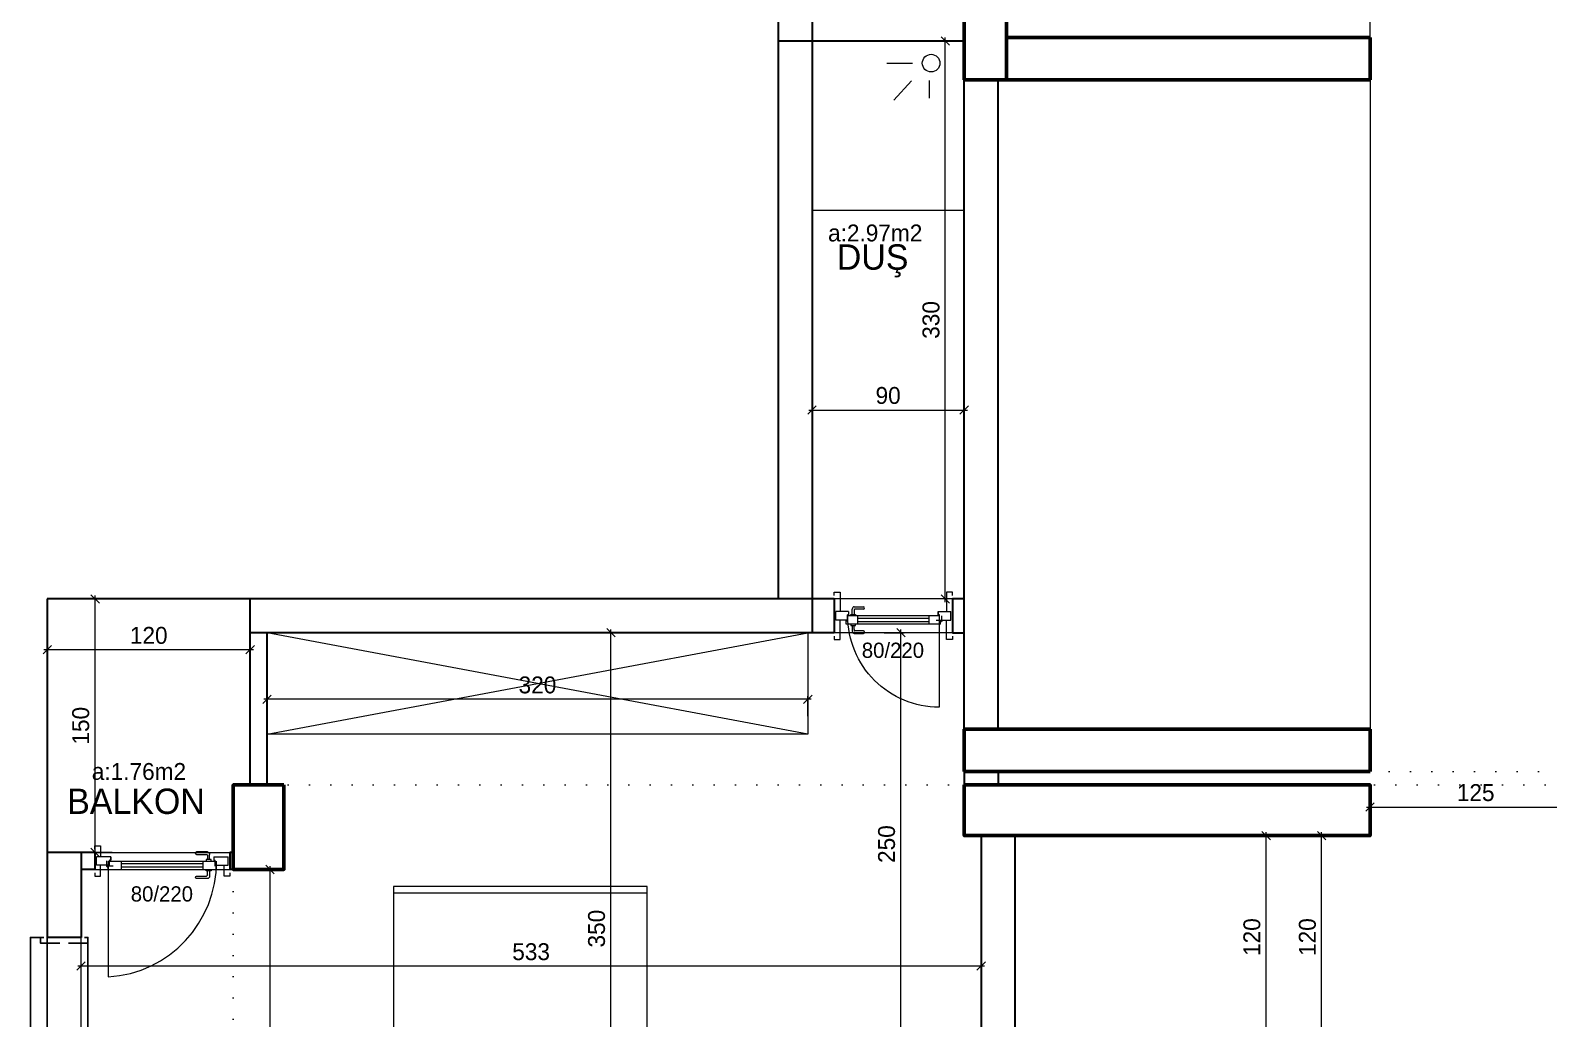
# Model space of a CAD drawing. Header units: centimetres. Extents: x 562865 to 1310255, y -148070 to 32737.
# Drawn here: x 591676 to 592574, y -17188 to -16604 of the extents above; entities that cross this region are included whole.
import ezdxf
from ezdxf.enums import TextEntityAlignment as Align

# ---------------------------------------------------------------- set-up
doc = ezdxf.new("R2010")
doc.units = ezdxf.units.CM
doc.header["$LTSCALE"] = 2.5
doc.linetypes.add('DOT', pattern=[0.25, 0, -0.25])
doc.layers.get('0').update_dxf_attribs({"color": 86})
for name, color, linetype, lineweight in [('ADAKENARI', 18, 'Continuous', 5), ('DUVAR', 4, 'Continuous', 30), ('duvar-kesim', 7, 'Continuous', 0), ('iç ölçü', 106, 'Continuous', 18), ('kapi', 9, 'Continuous', 0), ('kolon', 1, 'Continuous', 53)]:
    doc.layers.add(name, color=color, linetype=linetype, lineweight=lineweight)
for name, color, linetype in [('alan', 7, 'Continuous'), ('kapi-yazi', 7, 'Continuous'), ('mahal', 7, 'Continuous'), ('pencere', 7, 'Continuous')]:
    doc.layers.add(name, color=color, linetype=linetype)
doc.styles.add('PINAR', font='comic.ttf')
doc.dimstyles.new('TEMİZ ÖLÇÜ', dxfattribs={"dimtxt": 10, "dimasz": 5, "dimexe": 1.8, "dimexo": 0.625, "dimgap": 3, "dimtad": 1, "dimdec": 0, "dimrnd": 0.5, "dimzin": 1, "dimdsep": 46, "dimtxsty": 'PINAR', "dimblk": 'OBLIQUE', "dimcen": 0.9, "dimdle": 2, "dimclrd": 256, "dimclre": 256, "dimclrt": 7, "dimadec": 0, "dimazin": 0, "dimtfac": 1, "dimtdec": 0, "dimtofl": 0, "dimtmove": 2, "dimatfit": 2, "dimfxl": 10, "dimfxlon": 1, "dimlwd": -1, "dimlwe": -1, "dimarcsym": 0})

# ---------------------------------------------------------------- blocks, each defined once
blk = doc.blocks.new('_Oblique')
at = {"color": 0, "linetype": 'ByBlock', "lineweight": -2}
blk.add_line((-0.5, -0.5), (0.5, 0.5), dxfattribs=at)
blk = doc.blocks.new('*D708')
at = {"layer": 'Defpoints', "color": 0}
for p in [(592440.02, -17079.97), (592447.78, -17079.97), (592447.78, -17199.97)]:
    blk.add_point(p, dxfattribs=at)
at = {"layer": 'iç ölçü'}
for p, q in [((592440.02, -17201.97), (592440.02, -17077.97)), ((592447.16, -17079.97), (592438.22, -17079.97)), ((592447.16, -17199.97), (592438.22, -17199.97))]:
    blk.add_line(p, q, dxfattribs=at)
at = {"layer": 'iç ölçü', "linetype": 'ByBlock', "xscale": 5, "yscale": 5, "zscale": 5}
for p, rotation in [((592440.02, -17079.97), 90), ((592440.02, -17199.97), 270)]:
    blk.add_blockref('_Oblique', p, dxfattribs=dict(at, rotation=rotation))
at = {"layer": 'iç ölçü', "color": 7, "insert": (592431.61, -17139.97), "char_height": 10, "attachment_point": 5, "rotation": 90, "style": 'PINAR'}
blk.add_mtext('120', dxfattribs=at)
blk = doc.blocks.new('*D709')
at = {"layer": 'Defpoints', "color": 0}
for p in [(592468.61, -17064.97), (592593.61, -17063.07), (592593.61, -17064.97)]:
    blk.add_point(p, dxfattribs=at)
at = {"layer": 'iç ölçü'}
for p, q in [((592468.61, -17064.34), (592468.61, -17061.27)), ((592593.61, -17064.34), (592593.61, -17061.27)), ((592466.61, -17063.07), (592595.61, -17063.07))]:
    blk.add_line(p, q, dxfattribs=at)
at = {"layer": 'iç ölçü', "linetype": 'ByBlock', "xscale": 5, "yscale": 5, "zscale": 5, "rotation": 180}
blk.add_blockref('_Oblique', (592468.61, -17063.07), dxfattribs=at)
at = {"layer": 'iç ölçü', "linetype": 'ByBlock', "xscale": 5, "yscale": 5, "zscale": 5}
blk.add_blockref('_Oblique', (592593.61, -17063.07), dxfattribs=at)
at = {"layer": 'iç ölçü', "color": 7, "insert": (592531.11, -17054.59), "char_height": 10, "attachment_point": 5, "style": 'PINAR'}
blk.add_mtext('125', dxfattribs=at)
blk = doc.blocks.new('*D710')
at = {"layer": 'Defpoints', "color": 0}
for p in [(592019.67, -16959.97), (592037.03, -16959.97), (592057.03, -17309.97)]:
    blk.add_point(p, dxfattribs=at)
at = {"layer": 'iç ölçü'}
for p, q in [((592029.67, -16959.97), (592017.87, -16959.97)), ((592019.67, -17311.97), (592019.67, -16957.97)), ((592029.67, -17309.97), (592017.87, -17309.97))]:
    blk.add_line(p, q, dxfattribs=at)
at = {"layer": 'iç ölçü', "linetype": 'ByBlock', "xscale": 5, "yscale": 5, "zscale": 5}
for p, rotation in [((592019.67, -16959.97), 90), ((592019.67, -17309.97), 270)]:
    blk.add_blockref('_Oblique', p, dxfattribs=dict(at, rotation=rotation))
at = {"layer": 'iç ölçü', "color": 7, "insert": (592011.2, -17134.97), "char_height": 10, "attachment_point": 5, "rotation": 90, "style": 'PINAR'}
blk.add_mtext('350', dxfattribs=at)
blk = doc.blocks.new('*D711')
at = {"layer": 'Defpoints', "color": 0}
for p in [(591706.28, -17157.1), (592238.61, -17171.99), (591706.28, -17181.99)]:
    blk.add_point(p, dxfattribs=at)
at = {"layer": 'iç ölçü'}
for p, q in [((592240.61, -17157.1), (591704.28, -17157.1)), ((591706.28, -17167.1), (591706.28, -17155.3)), ((592238.61, -17167.1), (592238.61, -17155.3))]:
    blk.add_line(p, q, dxfattribs=at)
at = {"layer": 'iç ölçü', "linetype": 'ByBlock', "xscale": 5, "yscale": 5, "zscale": 5, "rotation": 180}
blk.add_blockref('_Oblique', (591706.28, -17157.1), dxfattribs=at)
at = {"layer": 'iç ölçü', "linetype": 'ByBlock', "xscale": 5, "yscale": 5, "zscale": 5}
blk.add_blockref('_Oblique', (592238.61, -17157.1), dxfattribs=at)
at = {"layer": 'iç ölçü', "color": 7, "insert": (591972.45, -17148.67), "char_height": 10, "attachment_point": 5, "style": 'PINAR'}
blk.add_mtext('533', dxfattribs=at)
blk = doc.blocks.new('*D727')
at = {"layer": 'Defpoints', "color": 0}
for p in [(592136.11, -16959.97), (592191.2, -16959.97), (592156.11, -17209.97)]:
    blk.add_point(p, dxfattribs=at)
at = {"layer": 'iç ölçü'}
for p, q in [((592181.2, -16959.97), (592193, -16959.97)), ((592191.2, -17211.97), (592191.2, -16957.97)), ((592181.2, -17209.97), (592193, -17209.97))]:
    blk.add_line(p, q, dxfattribs=at)
at = {"layer": 'iç ölçü', "linetype": 'ByBlock', "xscale": 5, "yscale": 5, "zscale": 5}
for p, rotation in [((592191.2, -16959.97), 90), ((592191.2, -17209.97), 270)]:
    blk.add_blockref('_Oblique', p, dxfattribs=dict(at, rotation=rotation))
at = {"layer": 'iç ölçü', "color": 7, "insert": (592182.73, -17084.97), "char_height": 10, "attachment_point": 5, "rotation": 90, "style": 'PINAR'}
blk.add_mtext('250', dxfattribs=at)
blk = doc.blocks.new('*D728')
at = {"layer": 'Defpoints', "color": 0}
for p in [(591686.28, -16970), (591686.28, -17016.01), (591806.28, -17016.01)]:
    blk.add_point(p, dxfattribs=at)
at = {"layer": 'iç ölçü'}
for p, q in [((591808.28, -16970), (591684.28, -16970)), ((591686.28, -16980), (591686.28, -16968.2)), ((591806.28, -16980), (591806.28, -16968.2))]:
    blk.add_line(p, q, dxfattribs=at)
at = {"layer": 'iç ölçü', "linetype": 'ByBlock', "xscale": 5, "yscale": 5, "zscale": 5, "rotation": 180}
blk.add_blockref('_Oblique', (591686.28, -16970), dxfattribs=at)
at = {"layer": 'iç ölçü', "linetype": 'ByBlock', "xscale": 5, "yscale": 5, "zscale": 5}
blk.add_blockref('_Oblique', (591806.28, -16970), dxfattribs=at)
at = {"layer": 'iç ölçü', "color": 7, "insert": (591746.28, -16961.6), "char_height": 10, "attachment_point": 5, "style": 'PINAR'}
blk.add_mtext('120', dxfattribs=at)
blk = doc.blocks.new('A$C652E4B45')
for p, q in [((0, 200), (40, 200)), ((0, 165), (0, 200)), ((40, 165), (40, 200)), ((230, 200), (190, 200)), ((190, 165), (190, 200)), ((230, 165), (230, 200)), ((40, 143.16), (40, 196)), ((40, 161), (40, 196)), ((190, 161), (190, 196)), ((0, 165), (40, 165)), ((230, 165), (190, 165)), ((40, 0), (40, 4)), ((189.99, 4), (190, 0)), ((190, 0), (40, 0))]:
    blk.add_line(p, q)
at = {"color": 42}
for p, q in [((2, 161.8), (2, 165)), ((38, 161.8), (2, 161.8)), ((38, 165), (38, 161.8)), ((192, 165), (192, 161.8)), ((192, 161.8), (228, 161.8)), ((228, 161.8), (228, 165)), ((52.14, 124.69), (108.77, 161)), ((189.99, 161), (108.77, 161)), ((189.99, 161), (189.99, 4)), ((52.14, 124.69), (40, 143.15)), ((40, 4), (40, 143.15)), ((190, 4), (40, 4))]:
    blk.add_line(p, q, dxfattribs=at)
blk.add_lwpolyline([(40, 200), (190, 200), (190, 196), (40, 196)], close=True)
for centre, radius, start, end in [((-17.22, 178.48), 72.55, 348.06799, 11.93201), ((81.27, 527.83), 335.48, 265.2981, 274.7019), ((219.43, 178.48), 111.68, 172.28082, 187.71918), ((148.73, 412.86), 221.09, 262.85499, 277.14501), ((39.71, 178.48), 82.89, 349.57411, 10.42589), ((312.08, 178.48), 136.67, 173.69908, 186.30092), ((81.27, -141.41), 306.13, 84.84604, 95.15396), ((148.73, -94.37), 259.31, 83.91241, 96.08759), ((40, 161), 0.005, 180, 270), ((189.99, 161), 0.005, 270, 0), ((40, 143.16), 0.005, 180, 292.0158)]:
    blk.add_arc(centre, radius, start, end)
blk.add_arc((142.49, -110.3), 273.39, 97.08581, 112.0158, dxfattribs=at)
blk = doc.blocks.new('fm-door1')
at = {"linetype": 'Continuous'}
for p, q in [((0, 25), (0, -25)), ((100, 25), (0, 25)), ((79.7, 31.8), (79.7, -0.3)), ((84, 27.6), (127.8, 27.6)), ((90, 50), (910, 50)), ((90, 50), (90, 30)), ((100, 30), (90, 30)), ((100, 30), (100, -5)), ((100, 30), (100, -5)), ((100, 0), (900, 0)), ((190, 50), (190, 0)), ((810, 50), (810, 0)), ((910, 30), (900, 30)), ((900, 30), (900, -5)), ((900, 25), (1000, 25)), ((910, 50), (910, 30)), ((1000, 25), (1000, -25)), ((110, -25), (0, -25)), ((100, -5), (110, -5)), ((110, -5), (100, -5)), ((110, -5), (110, -25)), ((110, -25), (110, -5)), ((890, -25), (890, -5)), ((890, -5), (900, -5)), ((890, -25), (1000, -25))]:
    blk.add_line(p, q, dxfattribs=at)
at = {"color": 8, "linetype": 'Continuous'}
for p, q in [((190, 35), (810, 35)), ((190, 15), (810, 15))]:
    blk.add_line(p, q, dxfattribs=at)
at = {"linetype": 'Continuous'}
for points in [[(857.6, 58.1), (857.6, 88.9, 0.414214), (842.4, 104.1), (758.6, 104.1, 1), (758.6, 88.9), (834.8, 88.9, -0.414214), (842.4, 81.3), (842.4, 58.1)], [(857.6, -8.1), (857.6, -38.9, -0.414214), (842.4, -54.1), (758.6, -54.1, -1), (758.6, -38.9), (834.8, -38.9, 0.414214), (842.4, -31.3), (842.4, -8.1)]]:
    blk.add_lwpolyline(points, format="xyb", dxfattribs=at)
for points in [[(869, 50), (869, 58.1), (831, 58.1), (831, 50)], [(869, 0), (869, -8.1), (831, -8.1), (831, 0)]]:
    blk.add_lwpolyline(points, dxfattribs=at)
blk.add_circle((84, 31.8), 4.26, dxfattribs=at)
blk = doc.blocks.new('*D729')
at = {"layer": 'Defpoints', "color": 0}
for p in [(591826.28, -17099.97), (591817.97, -17309.97), (591826.28, -17309.97)]:
    blk.add_point(p, dxfattribs=at)
at = {"layer": 'iç ölçü'}
for p, q in [((591825.66, -17099.97), (591816.17, -17099.97)), ((591817.97, -17097.97), (591817.97, -17311.97)), ((591825.66, -17309.97), (591816.17, -17309.97))]:
    blk.add_line(p, q, dxfattribs=at)
at = {"layer": 'iç ölçü', "linetype": 'ByBlock', "xscale": 5, "yscale": 5, "zscale": 5}
for p, rotation in [((591817.97, -17099.97), 90), ((591817.97, -17309.97), 270)]:
    blk.add_blockref('_Oblique', p, dxfattribs=dict(at, rotation=rotation))
at = {"layer": 'iç ölçü', "color": 7, "insert": (591809.57, -17204.97), "char_height": 10, "attachment_point": 5, "rotation": 90, "style": 'PINAR'}
blk.add_mtext('210', dxfattribs=at)
blk = doc.blocks.new('*D730')
at = {"layer": 'Defpoints', "color": 0}
for p in [(591816.28, -16999.32), (591816.28, -17019.97), (592136.11, -17019.97)]:
    blk.add_point(p, dxfattribs=at)
at = {"layer": 'iç ölçü'}
for p, q in [((591816.28, -17009.32), (591816.28, -16997.52)), ((592136.11, -17009.32), (592136.11, -16997.52)), ((592138.11, -16999.32), (591814.28, -16999.32))]:
    blk.add_line(p, q, dxfattribs=at)
at = {"layer": 'iç ölçü', "linetype": 'ByBlock', "xscale": 5, "yscale": 5, "zscale": 5, "rotation": 180}
blk.add_blockref('_Oblique', (591816.28, -16999.32), dxfattribs=at)
at = {"layer": 'iç ölçü', "linetype": 'ByBlock', "xscale": 5, "yscale": 5, "zscale": 5}
blk.add_blockref('_Oblique', (592136.11, -16999.32), dxfattribs=at)
at = {"layer": 'iç ölçü', "color": 7, "insert": (591976.2, -16990.91), "char_height": 10, "attachment_point": 5, "style": 'PINAR'}
blk.add_mtext('320', dxfattribs=at)
blk = doc.blocks.new('*D731')
at = {"layer": 'Defpoints', "color": 0}
for p in [(591714.58, -16939.97), (591754.35, -16939.97), (591754.35, -17089.97)]:
    blk.add_point(p, dxfattribs=at)
at = {"layer": 'iç ölçü'}
for p, q in [((591724.58, -16939.97), (591712.78, -16939.97)), ((591714.58, -17091.97), (591714.58, -16937.97)), ((591724.58, -17089.97), (591712.78, -17089.97))]:
    blk.add_line(p, q, dxfattribs=at)
at = {"layer": 'iç ölçü', "linetype": 'ByBlock', "xscale": 5, "yscale": 5, "zscale": 5}
for p, rotation in [((591714.58, -16939.97), 90), ((591714.58, -17089.97), 270)]:
    blk.add_blockref('_Oblique', p, dxfattribs=dict(at, rotation=rotation))
at = {"layer": 'iç ölçü', "color": 7, "insert": (591706.1, -17014.97), "char_height": 10, "attachment_point": 5, "rotation": 90, "style": 'PINAR'}
blk.add_mtext('150', dxfattribs=at)
blk = doc.blocks.new('*D734')
at = {"layer": 'Defpoints', "color": 0}
for p in [(592399.43, -17079.97), (592407.19, -17079.97), (592399.43, -17199.97)]:
    blk.add_point(p, dxfattribs=at)
at = {"layer": 'iç ölçü'}
for p, q in [((592407.19, -17201.97), (592407.19, -17077.97)), ((592400.06, -17079.97), (592408.99, -17079.97)), ((592400.06, -17199.97), (592408.99, -17199.97))]:
    blk.add_line(p, q, dxfattribs=at)
at = {"layer": 'iç ölçü', "linetype": 'ByBlock', "xscale": 5, "yscale": 5, "zscale": 5}
for p, rotation in [((592407.19, -17079.97), 90), ((592407.19, -17199.97), 270)]:
    blk.add_blockref('_Oblique', p, dxfattribs=dict(at, rotation=rotation))
at = {"layer": 'iç ölçü', "color": 7, "insert": (592398.79, -17139.97), "char_height": 10, "attachment_point": 5, "rotation": 90, "style": 'PINAR'}
blk.add_mtext('120', dxfattribs=at)
blk = doc.blocks.new('*D759')
at = {"layer": 'Defpoints', "color": 0}
for p in [(592138.61, -16678.75), (592228.61, -16678.75), (592228.61, -16828.28)]:
    blk.add_point(p, dxfattribs=at)
at = {"layer": 'iç ölçü'}
for p, q in [((592138.61, -16818.28), (592138.61, -16830.08)), ((592228.61, -16818.28), (592228.61, -16830.08)), ((592136.61, -16828.28), (592230.61, -16828.28))]:
    blk.add_line(p, q, dxfattribs=at)
at = {"layer": 'iç ölçü', "linetype": 'ByBlock', "xscale": 5, "yscale": 5, "zscale": 5, "rotation": 180}
blk.add_blockref('_Oblique', (592138.61, -16828.28), dxfattribs=at)
at = {"layer": 'iç ölçü', "linetype": 'ByBlock', "xscale": 5, "yscale": 5, "zscale": 5}
blk.add_blockref('_Oblique', (592228.61, -16828.28), dxfattribs=at)
at = {"layer": 'iç ölçü', "color": 7, "insert": (592183.61, -16819.7), "char_height": 10, "attachment_point": 5, "style": 'PINAR'}
blk.add_mtext('90', dxfattribs=at)
blk = doc.blocks.new('*D760')
at = {"layer": 'Defpoints', "color": 0}
for p in [(592217.42, -16609.97), (592228.61, -16609.97), (592228.61, -16939.97)]:
    blk.add_point(p, dxfattribs=at)
at = {"layer": 'iç ölçü'}
for p, q in [((592227.42, -16609.97), (592215.62, -16609.97)), ((592217.42, -16941.97), (592217.42, -16607.97)), ((592227.42, -16939.97), (592215.62, -16939.97))]:
    blk.add_line(p, q, dxfattribs=at)
at = {"layer": 'iç ölçü', "linetype": 'ByBlock', "xscale": 5, "yscale": 5, "zscale": 5}
for p, rotation in [((592217.42, -16609.97), 90), ((592217.42, -16939.97), 270)]:
    blk.add_blockref('_Oblique', p, dxfattribs=dict(at, rotation=rotation))
at = {"layer": 'iç ölçü', "color": 7, "insert": (592209, -16774.97), "char_height": 10, "attachment_point": 5, "rotation": 90, "style": 'PINAR'}
blk.add_mtext('330', dxfattribs=at)

msp = doc.modelspace()

# ---------------------------------------------------------------- linework, layer by layer
at = {"layer": 'ADAKENARI', "color": 2, "linetype": 'DOT', "ltscale": 20}
for points in [[(592618.61, -16157.97), (592618.61, -17041.97), (592228.61, -17041.97), (592228.61, -16157.97)], [(593050.93, -18027.68), (593050.93, -17049.97), (591796.28, -17049.97), (591796.28, -18027.68)]]:
    msp.add_lwpolyline(points, close=True, dxfattribs=at)
at = {"layer": 'DUVAR'}
for p, q in [((592138.61, -16239.97), (592138.61, -16959.97)), ((592118.61, -16259.97), (592118.61, -16939.97)), ((592118.61, -16609.97), (592228.61, -16609.97)), ((592118.61, -16609.97), (592228.61, -16609.97)), ((592228.61, -17016.97), (592228.61, -16632.97)), ((592248.61, -17016.97), (592248.61, -16632.97)), ((592151.72, -16939.97), (591686.28, -16939.97)), ((591686.28, -16939.97), (591686.28, -17140.14)), ((591806.28, -17049.97), (591806.28, -16939.97)), ((592151.72, -16939.97), (592151.72, -16959.97)), ((592228.61, -16939.97), (592221.72, -16939.97)), ((592221.72, -16939.97), (592221.72, -16959.97)), ((592151.72, -16959.97), (591806.28, -16959.97)), ((591816.28, -17049.97), (591816.28, -16959.97)), ((592221.72, -16959.97), (592228.61, -16959.97)), ((592228.61, -17041.97), (592228.61, -17049.97)), ((592248.61, -17041.97), (592248.61, -17049.97)), ((592238.61, -17079.97), (592238.61, -17209.97)), ((592258.61, -17079.97), (592258.61, -17199.97)), ((591714.35, -17089.97), (591686.28, -17089.97)), ((591706.28, -17089.97), (591706.28, -17140.14)), ((591714.35, -17089.97), (591714.35, -17099.97)), ((591796.28, -17089.97), (591794.35, -17089.97)), ((591796.28, -17089.97), (591794.35, -17089.97)), ((591794.35, -17089.97), (591794.35, -17099.97)), ((591714.35, -17099.97), (591706.28, -17099.97)), ((591796.28, -17099.97), (591794.35, -17099.97)), ((591706.28, -17140.14), (591686.28, -17140.14))]:
    msp.add_line(p, q, dxfattribs=at)
at = {"layer": 'duvar-kesim'}
for p, q in [((592221.72, -16939.97), (592151.72, -16939.97)), ((592221.72, -16959.97), (592151.72, -16959.97)), ((591714.35, -17089.97), (591794.35, -17089.97)), ((591714.35, -17099.97), (591794.35, -17099.97)), ((591686.28, -17290.14), (591686.28, -17140.14)), ((591706.28, -17290.14), (591706.28, -17140.14))]:
    msp.add_line(p, q, dxfattribs=at)
at = {"layer": 'iç ölçü'}
for p, q in [((592468.61, -16607.97), (592468.61, -16407.97)), ((592198.04, -16623.36), (592182.79, -16623.36)), ((592197.44, -16633.47), (592187.02, -16644.95)), ((592207.86, -16633.32), (592207.86, -16643.74)), ((592468.61, -16632.97), (592468.61, -17029.47)), ((592138.61, -16709.97), (592228.61, -16709.97)), ((592183.61, -16709.97), (592228.61, -16709.97)), ((592136.11, -17019.97), (591816.28, -16959.97)), ((591816.28, -17019.97), (592136.11, -16959.97)), ((592136.11, -16959.97), (592136.11, -17019.97)), ((592136.11, -17019.97), (591816.28, -17019.97))]:
    msp.add_line(p, q, dxfattribs=at)
msp.add_lwpolyline([(591686.28, -18137.68), (593160.93, -18137.68), (593160.93, -16939.97), (592728.61, -16939.97), (592728.61, -16259.97), (593160.93, -16259.97), (593160.93, -15062.25), (591686.28, -15062.25), (591686.28, -16259.97), (592118.61, -16259.97), (592118.61, -16939.97), (591686.28, -16939.97)], close=True, dxfattribs=at)
msp.add_circle((592209.03, -16623.09), 5.2, dxfattribs=at)
at = {"layer": 'kapi'}
for points in [[(592151.72, -16937.97), (592151.72, -16935.97), (592155.22, -16935.97), (592155.22, -16947.47)], [(592221.72, -16937.97), (592221.72, -16935.97), (592218.22, -16935.97), (592218.22, -16947.47)], [(592151.72, -16961.97), (592151.72, -16963.97), (592155.22, -16963.97), (592155.22, -16952.47)], [(592221.72, -16961.97), (592221.72, -16963.97), (592218.22, -16963.97), (592218.22, -16952.47)], [(591714.35, -17087.97), (591714.35, -17085.97), (591717.85, -17085.97), (591717.85, -17092.47)], [(591714.35, -17101.97), (591714.35, -17103.97), (591717.85, -17103.97), (591717.85, -17097.47)], [(591794.35, -17101.97), (591794.35, -17103.97), (591790.85, -17103.97), (591790.85, -17097.47)]]:
    msp.add_lwpolyline(points, dxfattribs=at)
for points in [[(592213.72, -16949.97), (592213.72, -17003.97, -0.414214), (592159.72, -16949.97, -0.414214)], [(591722.35, -17094.97), (591722.35, -17163.48, 0.399884), (591786.35, -17094.97, 0.414214)]]:
    msp.add_lwpolyline(points, format="xyb", dxfattribs=at)
at = {"layer": 'kolon'}
for p, q in [((592228.61, -16632.97), (592228.61, -16157.97)), ((592253.61, -16182.97), (592253.61, -16632.97)), ((592253.61, -16607.97), (592468.61, -16607.97)), ((592468.61, -16607.97), (592468.61, -16632.97)), ((592253.61, -16632.97), (592228.61, -16632.97)), ((592468.61, -16632.97), (592253.61, -16632.97)), ((592228.61, -17016.97), (592468.61, -17016.97)), ((592228.61, -17016.97), (592228.61, -17041.97)), ((592468.61, -17016.97), (592468.61, -17041.97)), ((592468.61, -17041.97), (592228.61, -17041.97))]:
    msp.add_line(p, q, dxfattribs=at)
for points in [[(591826.28, -17049.97), (591796.28, -17049.97), (591796.28, -17099.97), (591826.28, -17099.97)], [(592228.61, -17049.97), (592228.61, -17079.97), (592468.61, -17079.97), (592468.61, -17049.97)]]:
    msp.add_lwpolyline(points, close=True, dxfattribs=at)
at = {"layer": 'pencere'}
for points in [[(591682.28, -17290.14), (591676.28, -17290.14), (591676.28, -17140.14), (591682.28, -17140.14)], [(591684.28, -17140.14), (591682.28, -17140.14), (591682.28, -17143.64), (591693.78, -17143.64)], [(591708.28, -17140.14), (591710.28, -17140.14), (591710.28, -17143.64), (591698.78, -17143.64)], [(591710.28, -17290.14), (591710.28, -17140.14)]]:
    msp.add_lwpolyline(points, dxfattribs=at)

# ---------------------------------------------------------------- block references
at = {"layer": 'iç ölçü', "xscale": -1, "rotation": 180}
msp.add_blockref('A$C652E4B45', (591851.01, -17109.97), dxfattribs=at)
at = {"layer": 'kapi', "xscale": 0.06799999997019768, "yscale": 0.09999999999854481, "zscale": 0.068, "rotation": 180}
msp.add_blockref('fm-door1', (592220.72, -16949.97), dxfattribs=at)
at = {"layer": 'kapi', "xscale": 0.0779999999795109, "yscale": -0.09999999999854481, "zscale": 0.07800000000000001}
msp.add_blockref('fm-door1', (591715.35, -17094.97), dxfattribs=at)

# ---------------------------------------------------------------- texts
at = {"layer": 'alan', "style": 'PINAR'}
for s, p in [('a:2.97m2', (592175.95, -16728.54)), ('a:1.76m2', (591740.5, -17047.02))]:
    msp.add_text(s, height=10, dxfattribs=at).set_placement(p, align=Align.CENTER)
at = {"layer": 'kapi-yazi', "style": 'PINAR'}
msp.add_text('80/220', height=9, dxfattribs=at).set_placement((592186.44, -16970.34), align=Align.MIDDLE_CENTER)
msp.add_text('80/220', height=9, rotation=0, dxfattribs=at).set_placement((591754.07, -17114.43), align=Align.MIDDLE_CENTER)
at = {"layer": 'mahal', "style": 'PINAR'}
for s, p in [('DUŞ', (592174.44, -16745.26)), ('BALKON', (591738.77, -17067.14))]:
    msp.add_text(s, height=15, dxfattribs=at).set_placement(p, align=Align.CENTER)

# ---------------------------------------------------------------- dimensions: what is measured, and where the dimension line sits
at = {"layer": 'iç ölçü'}
for base, p1, p2, angle, picture, middle in [((592217.42, -16609.97), (592228.61, -16939.97), (592228.61, -16609.97), 90, '*D760', (592209, -16774.97)), ((591714.58, -16939.97), (591754.35, -17089.97), (591754.35, -16939.97), 270, '*D731', (591706.1, -17014.97)), ((591686.28, -16970), (591806.28, -17016.01), (591686.28, -17016.01), 180, '*D728', (591746.28, -16961.6)), ((592019.67, -16959.97), (592057.03, -17309.97), (592037.03, -16959.97), 270, '*D710', (592011.2, -17134.97)), ((592191.2, -16959.97), (592156.11, -17209.97), (592136.11, -16959.97), 270, '*D727', (592182.73, -17084.97)), ((591816.28, -16999.32), (592136.11, -17019.97), (591816.28, -17019.97), 180, '*D730', (591976.2, -16990.91)), ((592407.19, -17079.97), (592399.43, -17199.97), (592399.43, -17079.97), 270, '*D734', (592398.79, -17139.97)), ((592440.02, -17079.97), (592447.78, -17199.97), (592447.78, -17079.97), 270, '*D708', (592431.61, -17139.97)), ((591817.97, -17309.97), (591826.28, -17099.97), (591826.28, -17309.97), 270, '*D729', (591809.57, -17204.97)), ((591706.28, -17157.1), (592238.61, -17171.99), (591706.28, -17181.99), 180, '*D711', (591972.45, -17148.67))]:
    dim = msp.add_linear_dim(base=base, p1=p1, p2=p2, angle=angle, dimstyle='TEMİZ ÖLÇÜ', override={"dimarcsym": 1}, dxfattribs=at)
    dim.commit()
    dim.dimension.update_dxf_attribs({"geometry": picture, "text_midpoint": middle})
for base, p1, p2, picture, middle in [((592228.61, -16828.28), (592138.61, -16678.75), (592228.61, -16678.75), '*D759', (592183.61, -16819.7)), ((592593.61, -17063.07), (592468.61, -17064.97), (592593.61, -17064.97), '*D709', (592531.11, -17054.59))]:
    dim = msp.add_linear_dim(base=base, p1=p1, p2=p2, dimstyle='TEMİZ ÖLÇÜ', override={"dimarcsym": 1}, dxfattribs=at)
    dim.commit()
    dim.dimension.update_dxf_attribs({"geometry": picture, "text_midpoint": middle})

doc.saveas('drawing.dxf')
